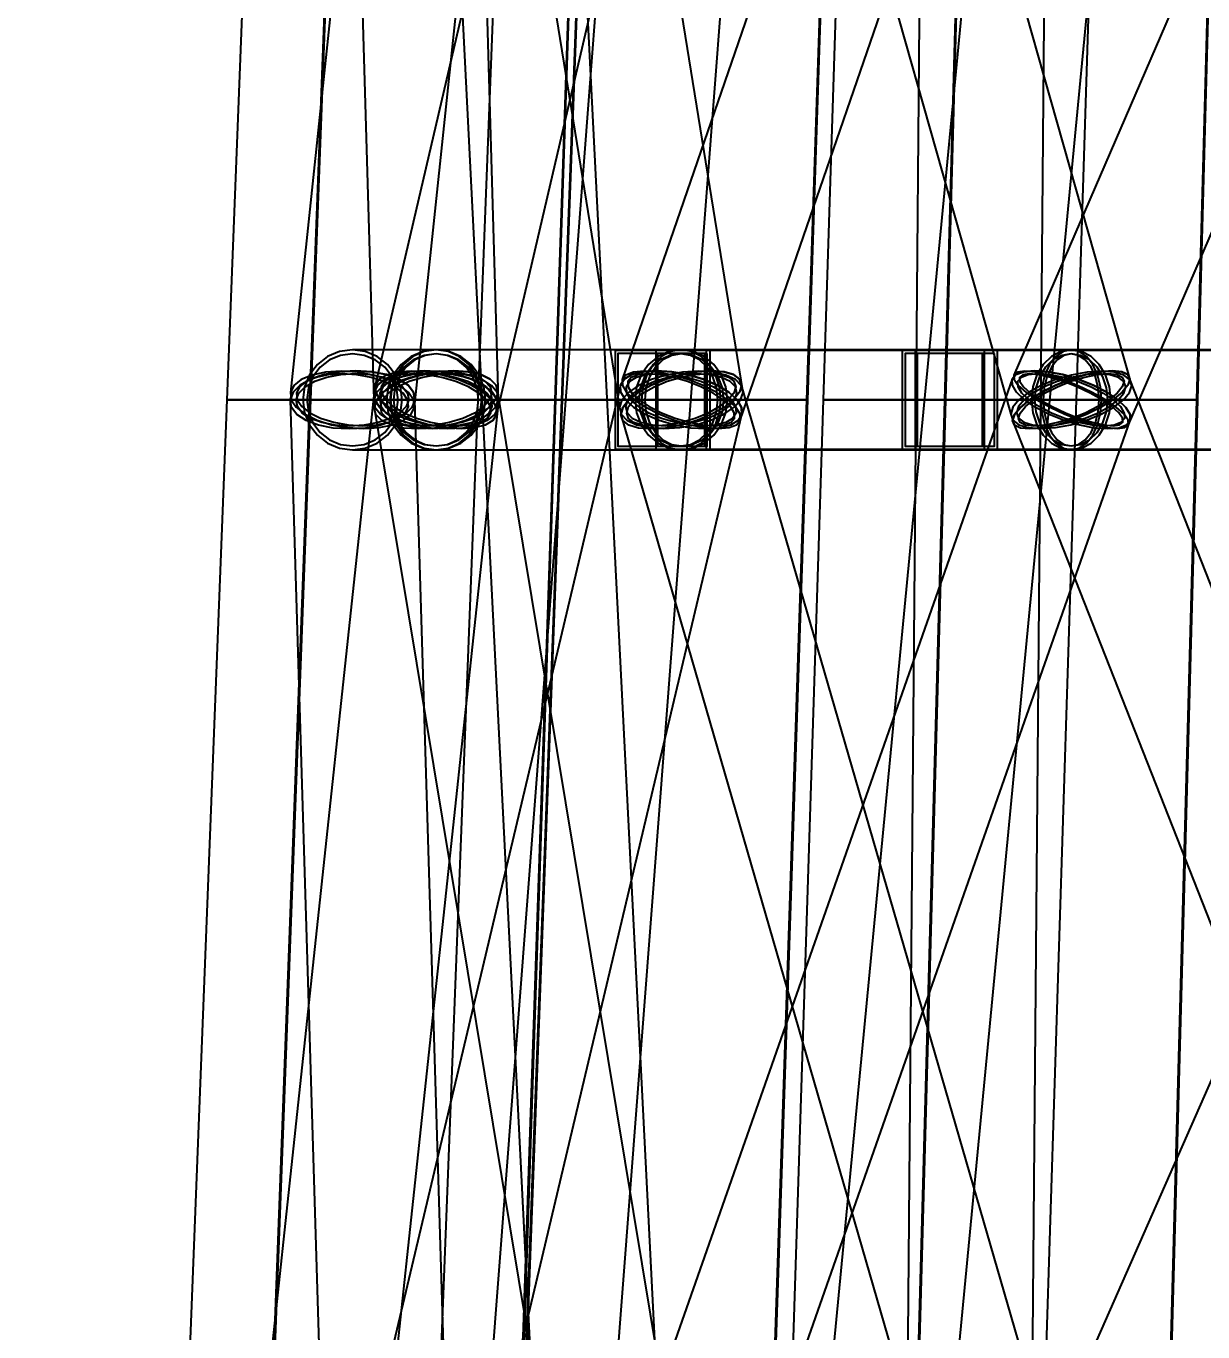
# Model space of a CAD drawing. Header units: millimetres. Extents: x -123812 to 252100, y -3000 to 639000.
# Drawn here: x -11298 to -6516, y 466211 to 471519 of the extents above; entities that cross this region are included whole.
import ezdxf

# ---------------------------------------------------------------- set-up
doc = ezdxf.new("R2010")
doc.units = ezdxf.units.MM
doc.layers.add('D-STR-DIM', color=7, linetype='Continuous', lineweight=13)
doc.layers.add('D-STR-STRC', color=7, linetype='Continuous', lineweight=25)
doc.styles.add('OpenSansCondensed-Light', font='OpenSansCondensed-Light.ttf')
doc.styles.add('TOWER_UNICODE', font='Arial Unicode.ttf')
doc.dimstyles.new('EZDXF', dxfattribs={"dimtxt": 0.25, "dimasz": 0.175, "dimexe": 0.375, "dimexo": 0.125, "dimgap": 0.1, "dimtad": 1, "dimlfac": 100, "dimzin": 12, "dimdsep": 46, "dimtxsty": 'OpenSansCondensed-Light', "dimblk": 'ARCHTICK', "dimcen": 2.5, "dimazin": 3, "dimtfac": 0.5, "dimtmove": 2, "dimatfit": 3})

# ---------------------------------------------------------------- blocks, each defined once
blk = doc.blocks.new('_ARCHTICK')
at = {"color": 0, "linetype": 'BYBLOCK', "const_width": 0.15}
blk.add_lwpolyline([(-0.5, -0.5), (0.5, 0.5)], dxfattribs=at)

msp = doc.modelspace()

# ---------------------------------------------------------------- linework, layer by layer
at = {"layer": 'D-STR-STRC'}
for points in [[(-7154.2, 475082.5), (-8876.4, 470082.5), (-8875.4, 470058.3), (-8858.1, 470030.2), (-8825.6, 470000), (-8780.3, 469969.8), (-8725.1, 469941.7), (-8663.8, 469917.5), (-8600.7, 469899), (-8540, 469887.3), (-8485.9, 469883.3), (-8442, 469887.3), (-8411.3, 469899), (-8396, 469917.5), (-6673.7, 474917.5)], [(-5121.9, 475101), (-7284.5, 470101), (-7283.3, 470082.5), (-7266.3, 470058.3), (-7234.7, 470030.2), (-7190.6, 470000), (-7137, 469969.8), (-7077.6, 469941.7), (-7016.4, 469917.5), (-6957.5, 469899), (-6905.1, 469887.3), (-6862.7, 469883.3), (-6833.1, 469887.3), (-6818.4, 469899), (-4655.8, 474899)], [(-10130.4, 449980.7), (-8214.5, 474980.7), (-8223.2, 474986.9), (-8248.5, 474994), (-8288.7, 475001.5), (-8341.2, 475008.8), (-8402.3, 475015.6), (-8467.8, 475021.3), (-8533.4, 475025.6), (-8594.4, 475028.1), (-8646.9, 475028.7), (-8687.1, 475027.4), (-8712.4, 475024.1), (-8721.1, 475019.3), (-10637, 450019.3)], [(-9696.7, 475030.2), (-10224.3, 470030.2), (-10220.9, 470000), (-10200.5, 469969.8), (-10164.5, 469941.7), (-10115.5, 469917.5), (-10056.7, 469899), (-9992.1, 469887.3), (-9926.2, 469883.3), (-9863.4, 469887.3), (-9808, 469899), (-9763.8, 469917.5), (-9733.9, 469941.7), (-9720.1, 469969.8), (-9192.5, 474969.8)], [(-8715, 475058.3), (-9879.6, 470058.3), (-9877.8, 470030.2), (-9859.2, 470000), (-9825.2, 469969.8), (-9778, 469941.7), (-9720.9, 469917.5), (-9657.8, 469899), (-9592.9, 469887.3), (-9530.8, 469883.3), (-9475.6, 469887.3), (-9431, 469899), (-9400.2, 469917.5), (-9385.2, 469941.7), (-8220.6, 474941.7)], [(-7925.8, 450012.7), (-9190.9, 475012.7), (-9199.6, 475018), (-9224.9, 475022.1), (-9265.2, 475024.7), (-9317.8, 475025.6), (-9379, 475024.7), (-9444.6, 475022.2), (-9510.3, 475018.1), (-9571.4, 475012.8), (-9624, 475006.7), (-9664.3, 475000.1), (-9689.6, 474993.4), (-9698.3, 474987.3), (-8433.2, 449987.3)], [(-9695.9, 474969.8), (-8887.5, 469969.8), (-8880.4, 469941.7), (-8856.7, 469917.5), (-8817.9, 469899), (-8766.8, 469887.3), (-8706.8, 469883.3), (-8641.9, 469887.3), (-8576.7, 469899), (-8515.5, 469917.5), (-8462.5, 469941.7), (-8421.4, 469969.8), (-8394.9, 470000), (-8384.9, 470030.2), (-9193.3, 475030.2)], [(-9056.9, 449975.9), (-6661.1, 474975.9), (-6669.7, 474980.7), (-6695, 474986.9), (-6735.1, 474994), (-6787.5, 475001.4), (-6848.5, 475008.8), (-6913.9, 475015.6), (-6979.4, 475021.3), (-7040.4, 475025.6), (-7092.7, 475028.1), (-7132.9, 475028.7), (-7158.2, 475027.4), (-7166.8, 475024.1), (-9562.6, 450024.1)], [(-8713.6, 474941.7), (-7297.3, 469941.7), (-7289.1, 469917.5), (-7264.7, 469899), (-7225.8, 469887.3), (-7175, 469883.3), (-7115.8, 469887.3), (-7052.2, 469899), (-6988.6, 469917.5), (-6929.2, 469941.7), (-6878.2, 469969.8), (-6838.9, 470000), (-6814.2, 470030.2), (-6805.6, 470058.3), (-8222, 475058.3)], [(-7347.4, 449997.8), (-7132, 474997.8), (-7140.6, 475006.6), (-7166, 475014.9), (-7206.4, 475022.2), (-7259, 475028), (-7320.2, 475031.9), (-7386, 475033.6), (-7451.7, 475033), (-7512.9, 475030.2), (-7565.5, 475025.3), (-7605.9, 475018.7), (-7631.3, 475010.8), (-7639.9, 475002.2), (-7855.4, 450002.2)], [(-10031.4, 475000), (-9886, 470000), (-9880.7, 469969.8), (-9858.4, 469941.7), (-9820.7, 469917.5), (-9770.2, 469899), (-9710.3, 469887.3), (-9645.1, 469883.3), (-9579, 469887.3), (-9516.6, 469899), (-9462.1, 469917.5), (-9419.1, 469941.7), (-9390.8, 469969.8), (-9378.8, 470000), (-9524.2, 475000)], [(-4986.1, 470203.2), (-7051.4, 470203.2), (-7083.4, 470196.3), (-7113.3, 470176), (-7138.9, 470143.7), (-7158.6, 470101.6), (-7170.9, 470052.6), (-7175.1, 470000), (-7170.9, 469947.4), (-7158.6, 469898.4), (-7138.9, 469856.3), (-7113.3, 469824), (-7083.4, 469803.7), (-7051.4, 469796.8), (-4986.1, 469796.8)], [(-4986.1, 470203.2), (-7051.4, 470203.2), (-7083.4, 470196.3), (-7113.3, 470176), (-7138.9, 470143.7), (-7158.6, 470101.6), (-7170.9, 470052.6), (-7175.1, 470000), (-7170.9, 469947.4), (-7158.6, 469898.4), (-7138.9, 469856.3), (-7113.3, 469824), (-7083.4, 469803.7), (-7051.4, 469796.8), (-4986.1, 469796.8)], [(-9914.6, 464969.3), (-9380.4, 469969.3), (-9383.7, 470000), (-9404, 470030.7), (-9439.8, 470059.2), (-9488.8, 470083.8), (-9547.5, 470102.6), (-9612, 470114.4), (-9678, 470118.4), (-9740.8, 470114.4), (-9796.2, 470102.6), (-9840.5, 470083.8), (-9870.6, 470059.2), (-9884.5, 470030.7), (-10418.7, 465030.7)], [(-9566.7, 465000), (-9718.6, 470000), (-9723.9, 470030.7), (-9746.1, 470059.2), (-9783.8, 470083.8), (-9834.2, 470102.6), (-9894.1, 470114.4), (-9959.3, 470118.4), (-10025.3, 470114.4), (-10087.8, 470102.6), (-10142.4, 470083.8), (-10185.3, 470059.2), (-10213.8, 470030.7), (-10225.8, 470000), (-10073.8, 465000)], [(-9573.3, 464940.8), (-8389.2, 469940.8), (-8390.9, 469969.3), (-8409.3, 470000), (-8443.1, 470030.7), (-8490.1, 470059.2), (-8547.1, 470083.8), (-8610.2, 470102.6), (-8675, 470114.4), (-8737.1, 470118.4), (-8792.4, 470114.4), (-8837.1, 470102.6), (-8868, 470083.8), (-8883.2, 470059.2), (-10067.2, 465059.2)], [(-8553.4, 465030.7), (-9381.2, 470030.7), (-9388.3, 470059.2), (-9412, 470083.8), (-9450.7, 470102.6), (-9501.8, 470114.4), (-9561.9, 470118.4), (-9626.7, 470114.4), (-9691.9, 470102.6), (-9753, 470083.8), (-9806, 470059.2), (-9847.1, 470030.7), (-9873.6, 470000), (-9883.6, 469969.3), (-9055.8, 464969.3)], [(-8564.8, 464916.2), (-6811.6, 469916.2), (-6812.4, 469940.8), (-6829.5, 469969.3), (-6861.8, 470000), (-6906.9, 470030.7), (-6961.9, 470059.2), (-7023, 470083.8), (-7086, 470102.6), (-7146.7, 470114.4), (-7200.9, 470118.4), (-7244.9, 470114.4), (-7275.7, 470102.6), (-7291.2, 470083.8), (-9044.4, 465083.8)], [(-6943.4, 465059.2), (-8390.7, 470059.2), (-8398.8, 470083.8), (-8423.2, 470102.6), (-8462.1, 470114.4), (-8512.8, 470118.4), (-8572, 470114.4), (-8635.5, 470102.6), (-8699.1, 470083.8), (-8758.3, 470059.2), (-8809.3, 470030.7), (-8848.5, 470000), (-8873.2, 469969.3), (-8881.7, 469940.8), (-7434.4, 464940.8)], [(-6956.6, 464897.4), (-4753.7, 469897.4), (-4754.7, 469916.2), (-4771.4, 469940.8), (-4802.8, 469969.3), (-4846.6, 470000), (-4900, 470030.7), (-4959.2, 470059.2), (-5020.3, 470083.8), (-5079, 470102.6), (-5131.4, 470114.4), (-5173.9, 470118.4), (-5203.6, 470114.4), (-5218.5, 470102.6), (-7421.3, 465102.6)], [(-4845.2, 465083.8), (-6813.3, 470083.8), (-6821.7, 470102.6), (-6845.6, 470114.4), (-6883.6, 470118.4), (-6933.1, 470114.4), (-6990.6, 470102.6), (-7052.3, 470083.8), (-7113.9, 470059.2), (-7171.2, 470030.7), (-7220.4, 470000), (-7258, 469969.3), (-7281.6, 469940.8), (-7289.5, 469916.2), (-5321.4, 464916.2)]]:
    msp.add_lwpolyline(points, dxfattribs=at)
for points in [[(-10482.8, 470000), (-9461.7, 470000), (-9267.7, 475000), (-10287.8, 475000)], [(-10146.7, 470000), (-9118.2, 470000), (-8931.5, 475000), (-9957.7, 475000)], [(-10143, 470000), (-9121.9, 470000), (-8934.5, 475000), (-9954.7, 475000)], [(-9150.4, 470000), (-8122, 470000), (-7954.7, 475000), (-8980.9, 475000)], [(-9146.7, 470000), (-8125.7, 470000), (-7957.7, 475000), (-8977.9, 475000)], [(-8058.9, 470000), (-7030.4, 470000), (-6872.9, 475000), (-7899, 475000)], [(-7565.7, 470000), (-6537.2, 470000), (-6400.9, 475000), (-7427, 475000)], [(-7562, 470000), (-6540.9, 470000), (-6403.9, 475000), (-7424, 475000)], [(-10173.7, 470000), (-10166.8, 469947.4), (-10146.7, 469898.4), (-10114.7, 469856.3), (-10073, 469824), (-10024.4, 469803.7), (-9972.2, 469796.8), (-9632.4, 469796.8), (-9580.3, 469803.7), (-9531.7, 469824), (-9490, 469856.3), (-9458, 469898.4), (-9437.8, 469947.4), (-9431, 470000), (-9437.8, 470052.6), (-9458, 470101.6), (-9490, 470143.7), (-9531.7, 470176), (-9580.3, 470196.3), (-9632.4, 470203.2), (-9972.2, 470203.2), (-10024.4, 470196.3), (-10073, 470176), (-10114.7, 470143.7), (-10146.7, 470101.6), (-10166.8, 470052.6)], [(-10173.7, 470000), (-10166.8, 469947.4), (-10146.7, 469898.4), (-10114.7, 469856.3), (-10073, 469824), (-10024.4, 469803.7), (-9972.2, 469796.8), (-9920.1, 469803.7), (-9871.5, 469824), (-9829.8, 469856.3), (-9797.8, 469898.4), (-9777.6, 469947.4), (-9770.8, 470000), (-9777.6, 470052.6), (-9797.8, 470101.6), (-9829.8, 470143.7), (-9871.5, 470176), (-9920.1, 470196.3), (-9972.2, 470203.2), (-10024.4, 470196.3), (-10073, 470176), (-10114.7, 470143.7), (-10146.7, 470101.6), (-10166.8, 470052.6)], [(-10173.7, 470000), (-10166.8, 469947.4), (-10146.7, 469898.4), (-10114.7, 469856.3), (-10073, 469824), (-10024.4, 469803.7), (-9972.2, 469796.8), (-9632.4, 469796.8), (-9580.3, 469803.7), (-9531.7, 469824), (-9490, 469856.3), (-9458, 469898.4), (-9437.8, 469947.4), (-9431, 470000), (-9437.8, 470052.6), (-9458, 470101.6), (-9490, 470143.7), (-9531.7, 470176), (-9580.3, 470196.3), (-9632.4, 470203.2), (-9972.2, 470203.2), (-10024.4, 470196.3), (-10073, 470176), (-10114.7, 470143.7), (-10146.7, 470101.6), (-10166.8, 470052.6)], [(-10173.7, 470000), (-10166.8, 469947.4), (-10146.7, 469898.4), (-10114.7, 469856.3), (-10073, 469824), (-10024.4, 469803.7), (-9972.2, 469796.8), (-9920.1, 469803.7), (-9871.5, 469824), (-9829.8, 469856.3), (-9797.8, 469898.4), (-9777.6, 469947.4), (-9770.8, 470000), (-9777.6, 470052.6), (-9797.8, 470101.6), (-9829.8, 470143.7), (-9871.5, 470176), (-9920.1, 470196.3), (-9972.2, 470203.2), (-10024.4, 470196.3), (-10073, 470176), (-10114.7, 470143.7), (-10146.7, 470101.6), (-10166.8, 470052.6)], [(-10157.8, 470000), (-10151.5, 469951.5), (-10133, 469906.4), (-10103.5, 469867.6), (-10065, 469837.9), (-10020.3, 469819.2), (-9972.2, 469812.8), (-9924.2, 469819.2), (-9879.4, 469837.9), (-9841, 469867.6), (-9811.5, 469906.4), (-9792.9, 469951.5), (-9786.6, 470000), (-9792.9, 470048.5), (-9811.5, 470093.6), (-9841, 470132.4), (-9879.4, 470162.1), (-9924.2, 470180.8), (-9972.2, 470187.2), (-10020.3, 470180.8), (-10065, 470162.1), (-10103.5, 470132.4), (-10133, 470093.6), (-10151.5, 470048.5)], [(-10157.8, 470000), (-10151.5, 469951.5), (-10133, 469906.4), (-10103.5, 469867.6), (-10065, 469837.9), (-10020.3, 469819.2), (-9972.2, 469812.8), (-9924.2, 469819.2), (-9879.4, 469837.9), (-9841, 469867.6), (-9811.5, 469906.4), (-9792.9, 469951.5), (-9786.6, 470000), (-9792.9, 470048.5), (-9811.5, 470093.6), (-9841, 470132.4), (-9879.4, 470162.1), (-9924.2, 470180.8), (-9972.2, 470187.2), (-10020.3, 470180.8), (-10065, 470162.1), (-10103.5, 470132.4), (-10133, 470093.6), (-10151.5, 470048.5)], [(-9833.9, 470000), (-9827, 469947.4), (-9806.9, 469898.4), (-9774.9, 469856.3), (-9733.2, 469824), (-9684.6, 469803.7), (-9632.4, 469796.8), (-9580.3, 469803.7), (-9531.7, 469824), (-9490, 469856.3), (-9458, 469898.4), (-9437.8, 469947.4), (-9431, 470000), (-9437.8, 470052.6), (-9458, 470101.6), (-9490, 470143.7), (-9531.7, 470176), (-9580.3, 470196.3), (-9632.4, 470203.2), (-9684.6, 470196.3), (-9733.2, 470176), (-9774.9, 470143.7), (-9806.9, 470101.6), (-9827, 470052.6)], [(-9833.9, 470000), (-9827, 469947.4), (-9806.9, 469898.4), (-9774.9, 469856.3), (-9733.2, 469824), (-9684.6, 469803.7), (-9632.4, 469796.8), (-9580.3, 469803.7), (-9531.7, 469824), (-9490, 469856.3), (-9458, 469898.4), (-9437.8, 469947.4), (-9431, 470000), (-9437.8, 470052.6), (-9458, 470101.6), (-9490, 470143.7), (-9531.7, 470176), (-9580.3, 470196.3), (-9632.4, 470203.2), (-9684.6, 470196.3), (-9733.2, 470176), (-9774.9, 470143.7), (-9806.9, 470101.6), (-9827, 470052.6)], [(-9820.2, 470000), (-9813.8, 469947.4), (-9795, 469898.4), (-9765.2, 469856.3), (-9726.3, 469824), (-9681, 469803.7), (-9632.4, 469796.8), (-8636.2, 469796.8), (-8587.6, 469803.7), (-8542.3, 469824), (-8503.5, 469856.3), (-8473.6, 469898.4), (-8454.9, 469947.4), (-8448.5, 470000), (-8454.9, 470052.6), (-8473.6, 470101.6), (-8503.5, 470143.7), (-8542.3, 470176), (-8587.6, 470196.3), (-8636.2, 470203.2), (-9632.4, 470203.2), (-9681, 470196.3), (-9726.3, 470176), (-9765.2, 470143.7), (-9795, 470101.6), (-9813.8, 470052.6)], [(-9820.2, 470000), (-9813.8, 469947.4), (-9795, 469898.4), (-9765.2, 469856.3), (-9726.3, 469824), (-9681, 469803.7), (-9632.4, 469796.8), (-9583.8, 469803.7), (-9538.6, 469824), (-9499.7, 469856.3), (-9469.8, 469898.4), (-9451.1, 469947.4), (-9444.7, 470000), (-9451.1, 470052.6), (-9469.8, 470101.6), (-9499.7, 470143.7), (-9538.6, 470176), (-9583.8, 470196.3), (-9632.4, 470203.2), (-9681, 470196.3), (-9726.3, 470176), (-9765.2, 470143.7), (-9795, 470101.6), (-9813.8, 470052.6)], [(-9820.2, 470000), (-9813.8, 469947.4), (-9795, 469898.4), (-9765.2, 469856.3), (-9726.3, 469824), (-9681, 469803.7), (-9632.4, 469796.8), (-8636.2, 469796.8), (-8587.6, 469803.7), (-8542.3, 469824), (-8503.5, 469856.3), (-8473.6, 469898.4), (-8454.9, 469947.4), (-8448.5, 470000), (-8454.9, 470052.6), (-8473.6, 470101.6), (-8503.5, 470143.7), (-8542.3, 470176), (-8587.6, 470196.3), (-8636.2, 470203.2), (-9632.4, 470203.2), (-9681, 470196.3), (-9726.3, 470176), (-9765.2, 470143.7), (-9795, 470101.6), (-9813.8, 470052.6)], [(-9820.2, 470000), (-9813.8, 469947.4), (-9795, 469898.4), (-9765.2, 469856.3), (-9726.3, 469824), (-9681, 469803.7), (-9632.4, 469796.8), (-9583.8, 469803.7), (-9538.6, 469824), (-9499.7, 469856.3), (-9469.8, 469898.4), (-9451.1, 469947.4), (-9444.7, 470000), (-9451.1, 470052.6), (-9469.8, 470101.6), (-9499.7, 470143.7), (-9538.6, 470176), (-9583.8, 470196.3), (-9632.4, 470203.2), (-9681, 470196.3), (-9726.3, 470176), (-9765.2, 470143.7), (-9795, 470101.6), (-9813.8, 470052.6)], [(-9818, 470000), (-9811.7, 469951.5), (-9793.2, 469906.4), (-9763.7, 469867.6), (-9725.2, 469837.9), (-9680.5, 469819.2), (-9632.4, 469812.8), (-9584.4, 469819.2), (-9539.6, 469837.9), (-9501.2, 469867.6), (-9471.7, 469906.4), (-9453.2, 469951.5), (-9446.8, 470000), (-9453.2, 470048.5), (-9471.7, 470093.6), (-9501.2, 470132.4), (-9539.6, 470162.1), (-9584.4, 470180.8), (-9632.4, 470187.2), (-9680.5, 470180.8), (-9725.2, 470162.1), (-9763.7, 470132.4), (-9793.2, 470093.6), (-9811.7, 470048.5)], [(-9818, 470000), (-9811.7, 469951.5), (-9793.2, 469906.4), (-9763.7, 469867.6), (-9725.2, 469837.9), (-9680.5, 469819.2), (-9632.4, 469812.8), (-9584.4, 469819.2), (-9539.6, 469837.9), (-9501.2, 469867.6), (-9471.7, 469906.4), (-9453.2, 469951.5), (-9446.8, 470000), (-9453.2, 470048.5), (-9471.7, 470093.6), (-9501.2, 470132.4), (-9539.6, 470162.1), (-9584.4, 470180.8), (-9632.4, 470187.2), (-9680.5, 470180.8), (-9725.2, 470162.1), (-9763.7, 470132.4), (-9793.2, 470093.6), (-9811.7, 470048.5)], [(-9805.4, 470000), (-9799.5, 469951.5), (-9782.2, 469906.4), (-9754.7, 469867.6), (-9718.9, 469837.9), (-9677.2, 469819.2), (-9632.4, 469812.8), (-9587.7, 469819.2), (-9546, 469837.9), (-9510.1, 469867.6), (-9482.6, 469906.4), (-9465.4, 469951.5), (-9459.5, 470000), (-9465.4, 470048.5), (-9482.6, 470093.6), (-9510.1, 470132.4), (-9546, 470162.1), (-9587.7, 470180.8), (-9632.4, 470187.2), (-9677.2, 470180.8), (-9718.9, 470162.1), (-9754.7, 470132.4), (-9782.2, 470093.6), (-9799.5, 470048.5)], [(-9805.4, 470000), (-9799.5, 469951.5), (-9782.2, 469906.4), (-9754.7, 469867.6), (-9718.9, 469837.9), (-9677.2, 469819.2), (-9632.4, 469812.8), (-9587.7, 469819.2), (-9546, 469837.9), (-9510.1, 469867.6), (-9482.6, 469906.4), (-9465.4, 469951.5), (-9459.5, 470000), (-9465.4, 470048.5), (-9482.6, 470093.6), (-9510.1, 470132.4), (-9546, 470162.1), (-9587.7, 470180.8), (-9632.4, 470187.2), (-9677.2, 470180.8), (-9718.9, 470162.1), (-9754.7, 470132.4), (-9782.2, 470093.6), (-9799.5, 470048.5)], [(-8905, 469800), (-7351.5, 469800), (-7351.5, 470200), (-8905, 470200)], [(-8518.6, 470200), (-8905, 470200), (-8905, 469800), (-8518.6, 469800)], [(-8905, 469800), (-7351.5, 469800), (-7351.5, 470200), (-8905, 470200)], [(-8518.6, 470200), (-8905, 470200), (-8905, 469800), (-8518.6, 469800)], [(-8530.2, 470188), (-8893.4, 470188), (-8893.4, 469812), (-8530.2, 469812)], [(-8530.2, 470188), (-8893.4, 470188), (-8893.4, 469812), (-8530.2, 469812)], [(-8823.9, 470000), (-8817.5, 469947.4), (-8798.8, 469898.4), (-8768.9, 469856.3), (-8730.1, 469824), (-8684.8, 469803.7), (-8636.2, 469796.8), (-8587.6, 469803.7), (-8542.3, 469824), (-8503.5, 469856.3), (-8473.6, 469898.4), (-8454.9, 469947.4), (-8448.5, 470000), (-8454.9, 470052.6), (-8473.6, 470101.6), (-8503.5, 470143.7), (-8542.3, 470176), (-8587.6, 470196.3), (-8636.2, 470203.2), (-8684.8, 470196.3), (-8730.1, 470176), (-8768.9, 470143.7), (-8798.8, 470101.6), (-8817.5, 470052.6)], [(-8823.9, 470000), (-8817.5, 469947.4), (-8798.8, 469898.4), (-8768.9, 469856.3), (-8730.1, 469824), (-8684.8, 469803.7), (-8636.2, 469796.8), (-8587.6, 469803.7), (-8542.3, 469824), (-8503.5, 469856.3), (-8473.6, 469898.4), (-8454.9, 469947.4), (-8448.5, 470000), (-8454.9, 470052.6), (-8473.6, 470101.6), (-8503.5, 470143.7), (-8542.3, 470176), (-8587.6, 470196.3), (-8636.2, 470203.2), (-8684.8, 470196.3), (-8730.1, 470176), (-8768.9, 470143.7), (-8798.8, 470101.6), (-8817.5, 470052.6)], [(-8809.1, 470000), (-8803.3, 469951.5), (-8786, 469906.4), (-8758.5, 469867.6), (-8722.7, 469837.9), (-8681, 469819.2), (-8636.2, 469812.8), (-8591.4, 469819.2), (-8549.7, 469837.9), (-8513.9, 469867.6), (-8486.4, 469906.4), (-8469.1, 469951.5), (-8463.2, 470000), (-8469.1, 470048.5), (-8486.4, 470093.6), (-8513.9, 470132.4), (-8549.7, 470162.1), (-8591.4, 470180.8), (-8636.2, 470187.2), (-8681, 470180.8), (-8722.7, 470162.1), (-8758.5, 470132.4), (-8786, 470093.6), (-8803.3, 470048.5)], [(-8809.1, 470000), (-8803.3, 469951.5), (-8786, 469906.4), (-8758.5, 469867.6), (-8722.7, 469837.9), (-8681, 469819.2), (-8636.2, 469812.8), (-8591.4, 469819.2), (-8549.7, 469837.9), (-8513.9, 469867.6), (-8486.4, 469906.4), (-8469.1, 469951.5), (-8463.2, 470000), (-8469.1, 470048.5), (-8486.4, 470093.6), (-8513.9, 470132.4), (-8549.7, 470162.1), (-8591.4, 470180.8), (-8636.2, 470187.2), (-8681, 470180.8), (-8722.7, 470162.1), (-8758.5, 470132.4), (-8786, 470093.6), (-8803.3, 470048.5)], [(-8797.4, 470000), (-8791.9, 469947.4), (-8775.8, 469898.4), (-8750.2, 469856.3), (-8716.8, 469824), (-8677.9, 469803.7), (-8636.2, 469796.8), (-7051.4, 469796.8), (-7009.7, 469803.7), (-6970.8, 469824), (-6937.4, 469856.3), (-6911.8, 469898.4), (-6895.7, 469947.4), (-6890.2, 470000), (-6895.7, 470052.6), (-6911.8, 470101.6), (-6937.4, 470143.7), (-6970.8, 470176), (-7009.7, 470196.3), (-7051.4, 470203.2), (-8636.2, 470203.2), (-8677.9, 470196.3), (-8716.8, 470176), (-8750.2, 470143.7), (-8775.8, 470101.6), (-8791.9, 470052.6)], [(-8797.4, 470000), (-8791.9, 469947.4), (-8775.8, 469898.4), (-8750.2, 469856.3), (-8716.8, 469824), (-8677.9, 469803.7), (-8636.2, 469796.8), (-8594.5, 469803.7), (-8555.6, 469824), (-8522.2, 469856.3), (-8496.6, 469898.4), (-8480.5, 469947.4), (-8475, 470000), (-8480.5, 470052.6), (-8496.6, 470101.6), (-8522.2, 470143.7), (-8555.6, 470176), (-8594.5, 470196.3), (-8636.2, 470203.2), (-8677.9, 470196.3), (-8716.8, 470176), (-8750.2, 470143.7), (-8775.8, 470101.6), (-8791.9, 470052.6)], [(-8797.4, 470000), (-8791.9, 469947.4), (-8775.8, 469898.4), (-8750.2, 469856.3), (-8716.8, 469824), (-8677.9, 469803.7), (-8636.2, 469796.8), (-7051.4, 469796.8), (-7009.7, 469803.7), (-6970.8, 469824), (-6937.4, 469856.3), (-6911.8, 469898.4), (-6895.7, 469947.4), (-6890.2, 470000), (-6895.7, 470052.6), (-6911.8, 470101.6), (-6937.4, 470143.7), (-6970.8, 470176), (-7009.7, 470196.3), (-7051.4, 470203.2), (-8636.2, 470203.2), (-8677.9, 470196.3), (-8716.8, 470176), (-8750.2, 470143.7), (-8775.8, 470101.6), (-8791.9, 470052.6)], [(-8797.4, 470000), (-8791.9, 469947.4), (-8775.8, 469898.4), (-8750.2, 469856.3), (-8716.8, 469824), (-8677.9, 469803.7), (-8636.2, 469796.8), (-8594.5, 469803.7), (-8555.6, 469824), (-8522.2, 469856.3), (-8496.6, 469898.4), (-8480.5, 469947.4), (-8475, 470000), (-8480.5, 470052.6), (-8496.6, 470101.6), (-8522.2, 470143.7), (-8555.6, 470176), (-8594.5, 470196.3), (-8636.2, 470203.2), (-8677.9, 470196.3), (-8716.8, 470176), (-8750.2, 470143.7), (-8775.8, 470101.6), (-8791.9, 470052.6)], [(-8784.7, 470000), (-8779.7, 469951.5), (-8764.8, 469906.4), (-8741.2, 469867.6), (-8710.5, 469837.9), (-8674.6, 469819.2), (-8636.2, 469812.8), (-8597.8, 469819.2), (-8561.9, 469837.9), (-8531.2, 469867.6), (-8507.6, 469906.4), (-8492.7, 469951.5), (-8487.7, 470000), (-8492.7, 470048.5), (-8507.6, 470093.6), (-8531.2, 470132.4), (-8561.9, 470162.1), (-8597.8, 470180.8), (-8636.2, 470187.2), (-8674.6, 470180.8), (-8710.5, 470162.1), (-8741.2, 470132.4), (-8764.8, 470093.6), (-8779.7, 470048.5)], [(-8784.7, 470000), (-8779.7, 469951.5), (-8764.8, 469906.4), (-8741.2, 469867.6), (-8710.5, 469837.9), (-8674.6, 469819.2), (-8636.2, 469812.8), (-8597.8, 469819.2), (-8561.9, 469837.9), (-8531.2, 469867.6), (-8507.6, 469906.4), (-8492.7, 469951.5), (-8487.7, 470000), (-8492.7, 470048.5), (-8507.6, 470093.6), (-8531.2, 470132.4), (-8561.9, 470162.1), (-8597.8, 470180.8), (-8636.2, 470187.2), (-8674.6, 470180.8), (-8710.5, 470162.1), (-8741.2, 470132.4), (-8764.8, 470093.6), (-8779.7, 470048.5)], [(-8738.8, 469800), (-4253.3, 469800), (-4253.3, 470200), (-8738.8, 470200)], [(-8533.6, 470200), (-8738.8, 470200), (-8738.8, 469800), (-8533.6, 469800)], [(-8539.7, 470188), (-8732.7, 470188), (-8732.7, 469812), (-8539.7, 469812)], [(-7351.5, 470200), (-7737.8, 470200), (-7737.8, 469800), (-7351.5, 469800)], [(-7351.5, 470200), (-7737.8, 470200), (-7737.8, 469800), (-7351.5, 469800)], [(-7363.1, 470188), (-7726.3, 470188), (-7726.3, 469812), (-7363.1, 469812)], [(-7363.1, 470188), (-7726.3, 470188), (-7726.3, 469812), (-7363.1, 469812)], [(-7686.1, 469800), (-4214.5, 469800), (-4214.5, 470200), (-7686.1, 470200)], [(-7403.2, 470200), (-7686.1, 470200), (-7686.1, 469800), (-7403.2, 469800)], [(-7686.1, 469800), (-4214.5, 469800), (-4214.5, 470200), (-7686.1, 470200)], [(-7403.2, 470200), (-7686.1, 470200), (-7686.1, 469800), (-7403.2, 469800)], [(-7411.7, 470188), (-7677.6, 470188), (-7677.6, 469812), (-7411.7, 469812)], [(-7411.7, 470188), (-7677.6, 470188), (-7677.6, 469812), (-7411.7, 469812)], [(-7212.6, 470000), (-7207.1, 469947.4), (-7191, 469898.4), (-7165.4, 469856.3), (-7132, 469824), (-7093.2, 469803.7), (-7051.4, 469796.8), (-7009.7, 469803.7), (-6970.8, 469824), (-6937.4, 469856.3), (-6911.8, 469898.4), (-6895.7, 469947.4), (-6890.2, 470000), (-6895.7, 470052.6), (-6911.8, 470101.6), (-6937.4, 470143.7), (-6970.8, 470176), (-7009.7, 470196.3), (-7051.4, 470203.2), (-7093.2, 470196.3), (-7132, 470176), (-7165.4, 470143.7), (-7191, 470101.6), (-7207.1, 470052.6)], [(-7212.6, 470000), (-7207.1, 469947.4), (-7191, 469898.4), (-7165.4, 469856.3), (-7132, 469824), (-7093.2, 469803.7), (-7051.4, 469796.8), (-7009.7, 469803.7), (-6970.8, 469824), (-6937.4, 469856.3), (-6911.8, 469898.4), (-6895.7, 469947.4), (-6890.2, 470000), (-6895.7, 470052.6), (-6911.8, 470101.6), (-6937.4, 470143.7), (-6970.8, 470176), (-7009.7, 470196.3), (-7051.4, 470203.2), (-7093.2, 470196.3), (-7132, 470176), (-7165.4, 470143.7), (-7191, 470101.6), (-7207.1, 470052.6)], [(-7199.9, 470000), (-7194.9, 469951.5), (-7180, 469906.4), (-7156.4, 469867.6), (-7125.7, 469837.9), (-7089.9, 469819.2), (-7051.4, 469812.8), (-7013, 469819.2), (-6977.2, 469837.9), (-6946.4, 469867.6), (-6922.8, 469906.4), (-6908, 469951.5), (-6902.9, 470000), (-6908, 470048.5), (-6922.8, 470093.6), (-6946.4, 470132.4), (-6977.2, 470162.1), (-7013, 470180.8), (-7051.4, 470187.2), (-7089.9, 470180.8), (-7125.7, 470162.1), (-7156.4, 470132.4), (-7180, 470093.6), (-7194.9, 470048.5)], [(-7199.9, 470000), (-7194.9, 469951.5), (-7180, 469906.4), (-7156.4, 469867.6), (-7125.7, 469837.9), (-7089.9, 469819.2), (-7051.4, 469812.8), (-7013, 469819.2), (-6977.2, 469837.9), (-6946.4, 469867.6), (-6922.8, 469906.4), (-6908, 469951.5), (-6902.9, 470000), (-6908, 470048.5), (-6922.8, 470093.6), (-6946.4, 470132.4), (-6977.2, 470162.1), (-7013, 470180.8), (-7051.4, 470187.2), (-7089.9, 470180.8), (-7125.7, 470162.1), (-7156.4, 470132.4), (-7180, 470093.6), (-7194.9, 470048.5)], [(-7175.1, 470000), (-7170.9, 469947.4), (-7158.6, 469898.4), (-7138.9, 469856.3), (-7113.3, 469824), (-7083.4, 469803.7), (-7051.4, 469796.8), (-7019.4, 469803.7), (-6989.6, 469824), (-6964, 469856.3), (-6944.3, 469898.4), (-6931.9, 469947.4), (-6927.7, 470000), (-6931.9, 470052.6), (-6944.3, 470101.6), (-6964, 470143.7), (-6989.6, 470176), (-7019.4, 470196.3), (-7051.4, 470203.2), (-7083.4, 470196.3), (-7113.3, 470176), (-7138.9, 470143.7), (-7158.6, 470101.6), (-7170.9, 470052.6)], [(-7175.1, 470000), (-7170.9, 469947.4), (-7158.6, 469898.4), (-7138.9, 469856.3), (-7113.3, 469824), (-7083.4, 469803.7), (-7051.4, 469796.8), (-7019.4, 469803.7), (-6989.6, 469824), (-6964, 469856.3), (-6944.3, 469898.4), (-6931.9, 469947.4), (-6927.7, 470000), (-6931.9, 470052.6), (-6944.3, 470101.6), (-6964, 470143.7), (-6989.6, 470176), (-7019.4, 470196.3), (-7051.4, 470203.2), (-7083.4, 470196.3), (-7113.3, 470176), (-7138.9, 470143.7), (-7158.6, 470101.6), (-7170.9, 470052.6)], [(-7165.4, 470000), (-7161.5, 469951.5), (-7150.1, 469906.4), (-7132, 469867.6), (-7108.4, 469837.9), (-7080.9, 469819.2), (-7051.4, 469812.8), (-7021.9, 469819.2), (-6994.4, 469837.9), (-6970.8, 469867.6), (-6952.7, 469906.4), (-6941.3, 469951.5), (-6937.5, 470000), (-6941.3, 470048.5), (-6952.7, 470093.6), (-6970.8, 470132.4), (-6994.4, 470162.1), (-7021.9, 470180.8), (-7051.4, 470187.2), (-7080.9, 470180.8), (-7108.4, 470162.1), (-7132, 470132.4), (-7150.1, 470093.6), (-7161.5, 470048.5)], [(-7165.4, 470000), (-7161.5, 469951.5), (-7150.1, 469906.4), (-7132, 469867.6), (-7108.4, 469837.9), (-7080.9, 469819.2), (-7051.4, 469812.8), (-7021.9, 469819.2), (-6994.4, 469837.9), (-6970.8, 469867.6), (-6952.7, 469906.4), (-6941.3, 469951.5), (-6937.5, 470000), (-6941.3, 470048.5), (-6952.7, 470093.6), (-6970.8, 470132.4), (-6994.4, 470162.1), (-7021.9, 470180.8), (-7051.4, 470187.2), (-7080.9, 470180.8), (-7108.4, 470162.1), (-7132, 470132.4), (-7150.1, 470093.6), (-7161.5, 470048.5)], [(-9718.6, 470000), (-9730.6, 469969.3), (-9759.1, 469940.8), (-9802.1, 469916.2), (-9856.7, 469897.4), (-9919.1, 469885.6), (-9985.2, 469881.6), (-10050.4, 469885.6), (-10110.2, 469897.4), (-10160.7, 469916.2), (-10198.3, 469940.8), (-10220.5, 469969.3), (-10225.8, 470000), (-10213.8, 470030.7), (-10185.3, 470059.2), (-10142.4, 470083.8), (-10087.8, 470102.6), (-10025.3, 470114.4), (-9959.3, 470118.4), (-9894.1, 470114.4), (-9834.2, 470102.6), (-9783.8, 470083.8), (-9746.1, 470059.2), (-9723.9, 470030.7)], [(-10220.9, 470000), (-10200.5, 469969.8), (-10164.5, 469941.7), (-10115.5, 469917.5), (-10056.7, 469899), (-9992.1, 469887.3), (-9926.2, 469883.3), (-9863.4, 469887.3), (-9808, 469899), (-9763.8, 469917.5), (-9733.9, 469941.7), (-9720.1, 469969.8), (-9723.6, 470000), (-9744, 470030.2), (-9779.9, 470058.3), (-9829, 470082.5), (-9887.8, 470101), (-9952.3, 470112.7), (-10018.3, 470116.7), (-10081.1, 470112.7), (-10136.4, 470101), (-10180.6, 470082.5), (-10210.6, 470058.3), (-10224.3, 470030.2)], [(-9743.6, 470000), (-9754.4, 469972.4), (-9780.1, 469946.6), (-9818.8, 469924.5), (-9868, 469907.5), (-9924.3, 469896.9), (-9983.9, 469893.2), (-10042.7, 469896.9), (-10096.6, 469907.5), (-10142.1, 469924.5), (-10176.1, 469946.6), (-10196.1, 469972.4), (-10200.8, 470000), (-10190, 470027.6), (-10164.4, 470053.4), (-10125.6, 470075.5), (-10076.4, 470092.5), (-10020.1, 470103.1), (-9960.5, 470106.8), (-9901.8, 470103.1), (-9847.8, 470092.5), (-9802.3, 470075.5), (-9768.4, 470053.4), (-9748.4, 470027.6)], [(-10196.4, 470000), (-10178, 469972.8), (-10145.6, 469947.4), (-10101.4, 469925.6), (-10048.4, 469908.9), (-9990.1, 469898.4), (-9930.7, 469894.8), (-9874.1, 469898.4), (-9824.2, 469908.9), (-9784.3, 469925.6), (-9757.3, 469947.4), (-9744.9, 469972.8), (-9748, 470000), (-9766.4, 470027.2), (-9798.8, 470052.6), (-9843.1, 470074.4), (-9896.1, 470091.1), (-9954.3, 470101.6), (-10013.7, 470105.2), (-10070.3, 470101.6), (-10120.3, 470091.1), (-10160.1, 470074.4), (-10187.1, 470052.6), (-10199.5, 470027.2)], [(-9886, 470000), (-9880.7, 469969.8), (-9858.4, 469941.7), (-9820.7, 469917.5), (-9770.2, 469899), (-9710.3, 469887.3), (-9645.1, 469883.3), (-9579, 469887.3), (-9516.6, 469899), (-9462.1, 469917.5), (-9419.1, 469941.7), (-9390.8, 469969.8), (-9378.8, 470000), (-9384.2, 470030.2), (-9406.5, 470058.3), (-9444.1, 470082.5), (-9494.6, 470101), (-9554.5, 470112.7), (-9619.7, 470116.7), (-9685.8, 470112.7), (-9748.2, 470101), (-9802.8, 470082.5), (-9845.7, 470058.3), (-9874.1, 470030.2)], [(-9383.7, 470000), (-9380.4, 469969.3), (-9394.3, 469940.8), (-9424.3, 469916.2), (-9468.6, 469897.4), (-9524.1, 469885.6), (-9586.9, 469881.6), (-9652.8, 469885.6), (-9717.3, 469897.4), (-9776.1, 469916.2), (-9825.1, 469940.8), (-9860.9, 469969.3), (-9881.2, 470000), (-9884.5, 470030.7), (-9870.6, 470059.2), (-9840.5, 470083.8), (-9796.2, 470102.6), (-9740.8, 470114.4), (-9678, 470118.4), (-9612, 470114.4), (-9547.5, 470102.6), (-9488.8, 470083.8), (-9439.8, 470059.2), (-9404, 470030.7)], [(-9391.3, 470000), (-9417.8, 469969.3), (-9458.9, 469940.8), (-9511.8, 469916.2), (-9573, 469897.4), (-9638.2, 469885.6), (-9703, 469881.6), (-9763, 469885.6), (-9814.1, 469897.4), (-9852.8, 469916.2), (-9876.6, 469940.8), (-9883.6, 469969.3), (-9873.6, 470000), (-9847.1, 470030.7), (-9806, 470059.2), (-9753, 470083.8), (-9691.9, 470102.6), (-9626.7, 470114.4), (-9561.9, 470118.4), (-9501.8, 470114.4), (-9450.7, 470102.6), (-9412, 470083.8), (-9388.3, 470059.2), (-9381.2, 470030.7)], [(-9859.2, 470000), (-9825.2, 469969.8), (-9778, 469941.7), (-9720.9, 469917.5), (-9657.8, 469899), (-9592.9, 469887.3), (-9530.8, 469883.3), (-9475.6, 469887.3), (-9431, 469899), (-9400.2, 469917.5), (-9385.2, 469941.7), (-9387.1, 469969.8), (-9405.7, 470000), (-9439.7, 470030.2), (-9486.9, 470058.3), (-9544, 470082.5), (-9607.1, 470101), (-9671.9, 470112.7), (-9734.1, 470116.7), (-9789.3, 470112.7), (-9833.8, 470101), (-9864.6, 470082.5), (-9879.6, 470058.3), (-9877.8, 470030.2)], [(-9861.1, 470000), (-9856.2, 469972.8), (-9836.2, 469947.4), (-9802.2, 469925.6), (-9756.7, 469908.9), (-9702.7, 469898.4), (-9643.9, 469894.8), (-9584.3, 469898.4), (-9528, 469908.9), (-9478.8, 469925.6), (-9440.1, 469947.4), (-9414.5, 469972.8), (-9403.8, 470000), (-9408.6, 470027.2), (-9428.7, 470052.6), (-9462.7, 470074.4), (-9508.2, 470091.1), (-9562.2, 470101.6), (-9621, 470105.2), (-9680.6, 470101.6), (-9736.8, 470091.1), (-9786, 470074.4), (-9824.7, 470052.6), (-9850.3, 470027.2)], [(-9408.2, 470000), (-9405.2, 469972.4), (-9417.7, 469946.6), (-9444.8, 469924.5), (-9484.7, 469907.5), (-9534.7, 469896.9), (-9591.4, 469893.2), (-9650.8, 469896.9), (-9709, 469907.5), (-9762, 469924.5), (-9806.1, 469946.6), (-9838.4, 469972.4), (-9856.7, 470000), (-9859.7, 470027.6), (-9847.2, 470053.4), (-9820, 470075.5), (-9780.1, 470092.5), (-9730.1, 470103.1), (-9673.5, 470106.8), (-9614, 470103.1), (-9555.9, 470092.5), (-9502.9, 470075.5), (-9458.8, 470053.4), (-9426.4, 470027.6)], [(-9415, 470000), (-9438.9, 469972.4), (-9476, 469946.6), (-9523.7, 469924.5), (-9578.8, 469907.5), (-9637.6, 469896.9), (-9696.1, 469893.2), (-9750.2, 469896.9), (-9796.2, 469907.5), (-9831.2, 469924.5), (-9852.5, 469946.6), (-9858.9, 469972.4), (-9849.8, 470000), (-9826, 470027.6), (-9788.9, 470053.4), (-9741.2, 470075.5), (-9686, 470092.5), (-9627.2, 470103.1), (-9568.8, 470106.8), (-9514.7, 470103.1), (-9468.6, 470092.5), (-9433.7, 470075.5), (-9412.3, 470053.4), (-9406, 470027.6)], [(-9836.9, 470000), (-9806.2, 469972.8), (-9763.7, 469947.4), (-9712.2, 469925.6), (-9655.3, 469908.9), (-9596.8, 469898.4), (-9540.8, 469894.8), (-9491, 469898.4), (-9450.8, 469908.9), (-9423.1, 469925.6), (-9409.6, 469947.4), (-9411.2, 469972.8), (-9428, 470000), (-9458.7, 470027.2), (-9501.2, 470052.6), (-9552.7, 470074.4), (-9609.6, 470091.1), (-9668, 470101.6), (-9724.1, 470105.2), (-9773.9, 470101.6), (-9814, 470091.1), (-9841.8, 470074.4), (-9855.3, 470052.6), (-9853.6, 470027.2)], [(-8877.5, 470000), (-8887.5, 469969.8), (-8880.4, 469941.7), (-8856.7, 469917.5), (-8817.9, 469899), (-8766.8, 469887.3), (-8706.8, 469883.3), (-8641.9, 469887.3), (-8576.7, 469899), (-8515.5, 469917.5), (-8462.5, 469941.7), (-8421.4, 469969.8), (-8394.9, 470000), (-8384.9, 470030.2), (-8392, 470058.3), (-8415.7, 470082.5), (-8454.5, 470101), (-8505.6, 470112.7), (-8565.6, 470116.7), (-8630.5, 470112.7), (-8695.7, 470101), (-8756.9, 470082.5), (-8809.9, 470058.3), (-8851, 470030.2)], [(-8409.3, 470000), (-8390.9, 469969.3), (-8389.2, 469940.8), (-8404.4, 469916.2), (-8435.3, 469897.4), (-8480, 469885.6), (-8535.3, 469881.6), (-8597.4, 469885.6), (-8662.2, 469897.4), (-8725.3, 469916.2), (-8782.3, 469940.8), (-8829.3, 469969.3), (-8863.1, 470000), (-8881.5, 470030.7), (-8883.2, 470059.2), (-8868, 470083.8), (-8837.1, 470102.6), (-8792.4, 470114.4), (-8737.1, 470118.4), (-8675, 470114.4), (-8610.2, 470102.6), (-8547.1, 470083.8), (-8490.1, 470059.2), (-8443.1, 470030.7)], [(-8423.9, 470000), (-8463.1, 469969.3), (-8514, 469940.8), (-8573.3, 469916.2), (-8636.9, 469897.4), (-8700.4, 469885.6), (-8759.6, 469881.6), (-8810.3, 469885.6), (-8849.2, 469897.4), (-8873.5, 469916.2), (-8881.7, 469940.8), (-8873.2, 469969.3), (-8848.5, 470000), (-8809.3, 470030.7), (-8758.3, 470059.2), (-8699.1, 470083.8), (-8635.5, 470102.6), (-8572, 470114.4), (-8512.8, 470118.4), (-8462.1, 470114.4), (-8423.2, 470102.6), (-8398.8, 470083.8), (-8390.7, 470059.2), (-8399.2, 470030.7)], [(-8825.6, 470000), (-8780.3, 469969.8), (-8725.1, 469941.7), (-8663.8, 469917.5), (-8600.7, 469899), (-8540, 469887.3), (-8485.9, 469883.3), (-8442, 469887.3), (-8411.3, 469899), (-8396, 469917.5), (-8397, 469941.7), (-8414.3, 469969.8), (-8446.8, 470000), (-8492.1, 470030.2), (-8547.3, 470058.3), (-8608.6, 470082.5), (-8671.7, 470101), (-8732.4, 470112.7), (-8786.5, 470116.7), (-8830.4, 470112.7), (-8861.1, 470101), (-8876.4, 470082.5), (-8875.4, 470058.3), (-8858.1, 470030.2)], [(-8853.7, 470000), (-8862.8, 469972.8), (-8856.4, 469947.4), (-8835, 469925.6), (-8800, 469908.9), (-8753.9, 469898.4), (-8699.8, 469894.8), (-8641.3, 469898.4), (-8582.5, 469908.9), (-8527.4, 469925.6), (-8479.6, 469947.4), (-8442.6, 469972.8), (-8418.7, 470000), (-8409.6, 470027.2), (-8416, 470052.6), (-8437.4, 470074.4), (-8472.3, 470091.1), (-8518.5, 470101.6), (-8572.6, 470105.2), (-8631, 470101.6), (-8689.9, 470091.1), (-8745, 470074.4), (-8792.8, 470052.6), (-8829.8, 470027.2)], [(-8431.6, 470000), (-8415, 469972.4), (-8413.5, 469946.6), (-8427.2, 469924.5), (-8455.1, 469907.5), (-8495.3, 469896.9), (-8545.2, 469893.2), (-8601.2, 469896.9), (-8659.7, 469907.5), (-8716.5, 469924.5), (-8767.9, 469946.6), (-8810.3, 469972.4), (-8840.8, 470000), (-8857.4, 470027.6), (-8858.9, 470053.4), (-8845.2, 470075.5), (-8817.3, 470092.5), (-8777.1, 470103.1), (-8727.2, 470106.8), (-8671.1, 470103.1), (-8612.7, 470092.5), (-8555.9, 470075.5), (-8504.5, 470053.4), (-8462.1, 470027.6)], [(-8444.8, 470000), (-8480.1, 469972.4), (-8526.1, 469946.6), (-8579.5, 469924.5), (-8636.8, 469907.5), (-8694.1, 469896.9), (-8747.4, 469893.2), (-8793.2, 469896.9), (-8828.2, 469907.5), (-8850.2, 469924.5), (-8857.6, 469946.6), (-8849.9, 469972.4), (-8827.6, 470000), (-8792.3, 470027.6), (-8746.3, 470053.4), (-8692.9, 470075.5), (-8635.6, 470092.5), (-8578.3, 470103.1), (-8525, 470106.8), (-8479.2, 470103.1), (-8444.2, 470092.5), (-8422.2, 470075.5), (-8414.8, 470053.4), (-8422.5, 470027.6)], [(-8807, 470000), (-8766.1, 469972.8), (-8716.3, 469947.4), (-8661.1, 469925.6), (-8604.2, 469908.9), (-8549.5, 469898.4), (-8500.7, 469894.8), (-8461.1, 469898.4), (-8433.4, 469908.9), (-8419.6, 469925.6), (-8420.5, 469947.4), (-8436.2, 469972.8), (-8465.4, 470000), (-8506.3, 470027.2), (-8556.1, 470052.6), (-8611.3, 470074.4), (-8668.2, 470091.1), (-8722.9, 470101.6), (-8771.7, 470105.2), (-8811.3, 470101.6), (-8839, 470091.1), (-8852.8, 470074.4), (-8851.9, 470052.6), (-8836.2, 470027.2)], [(-7263.9, 470000), (-7288.7, 469969.8), (-7297.3, 469941.7), (-7289.1, 469917.5), (-7264.7, 469899), (-7225.8, 469887.3), (-7175, 469883.3), (-7115.8, 469887.3), (-7052.2, 469899), (-6988.6, 469917.5), (-6929.2, 469941.7), (-6878.2, 469969.8), (-6838.9, 470000), (-6814.2, 470030.2), (-6805.6, 470058.3), (-6813.8, 470082.5), (-6838.1, 470101), (-6877, 470112.7), (-6927.8, 470116.7), (-6987, 470112.7), (-7050.6, 470101), (-7114.3, 470082.5), (-7173.6, 470058.3), (-7224.7, 470030.2)], [(-6861.8, 470000), (-6829.5, 469969.3), (-6812.4, 469940.8), (-6811.6, 469916.2), (-6827.2, 469897.4), (-6858, 469885.6), (-6902, 469881.6), (-6956.2, 469885.6), (-7016.8, 469897.4), (-7079.9, 469916.2), (-7141, 469940.8), (-7195.9, 469969.3), (-7241.1, 470000), (-7273.3, 470030.7), (-7290.4, 470059.2), (-7291.2, 470083.8), (-7275.7, 470102.6), (-7244.9, 470114.4), (-7200.9, 470118.4), (-7146.7, 470114.4), (-7086, 470102.6), (-7023, 470083.8), (-6961.9, 470059.2), (-6906.9, 470030.7)], [(-6882.5, 470000), (-6931.7, 469969.3), (-6989, 469940.8), (-7050.6, 469916.2), (-7112.3, 469897.4), (-7169.8, 469885.6), (-7219.2, 469881.6), (-7257.2, 469885.6), (-7281.2, 469897.4), (-7289.5, 469916.2), (-7281.6, 469940.8), (-7258, 469969.3), (-7220.4, 470000), (-7171.2, 470030.7), (-7113.9, 470059.2), (-7052.3, 470083.8), (-6990.6, 470102.6), (-6933.1, 470114.4), (-6883.6, 470118.4), (-6845.6, 470114.4), (-6821.7, 470102.6), (-6813.3, 470083.8), (-6821.2, 470059.2), (-6844.8, 470030.7)], [(-7190.6, 470000), (-7137, 469969.8), (-7077.6, 469941.7), (-7016.4, 469917.5), (-6957.5, 469899), (-6905.1, 469887.3), (-6862.7, 469883.3), (-6833.1, 469887.3), (-6818.4, 469899), (-6819.6, 469917.5), (-6836.5, 469941.7), (-6868.1, 469969.8), (-6912.3, 470000), (-6965.9, 470030.2), (-7025.3, 470058.3), (-7086.5, 470082.5), (-7145.3, 470101), (-7197.7, 470112.7), (-7240.2, 470116.7), (-7269.8, 470112.7), (-7284.5, 470101), (-7283.3, 470082.5), (-7266.3, 470058.3), (-7234.7, 470030.2)], [(-7243, 470000), (-7265.3, 469972.8), (-7273.1, 469947.4), (-7265.7, 469925.6), (-7243.7, 469908.9), (-7208.7, 469898.4), (-7162.9, 469894.8), (-7109.5, 469898.4), (-7052.2, 469908.9), (-6994.8, 469925.6), (-6941.3, 469947.4), (-6895.2, 469972.8), (-6859.9, 470000), (-6837.5, 470027.2), (-6829.8, 470052.6), (-6837.2, 470074.4), (-6859.1, 470091.1), (-6894.2, 470101.6), (-6940, 470105.2), (-6993.4, 470101.6), (-7050.7, 470091.1), (-7108.1, 470074.4), (-7161.6, 470052.6), (-7207.6, 470027.2)], [(-6880.4, 470000), (-6851.4, 469972.4), (-6836, 469946.6), (-6835.2, 469924.5), (-6849.2, 469907.5), (-6877, 469896.9), (-6916.7, 469893.2), (-6965.5, 469896.9), (-7020.2, 469907.5), (-7077.1, 469924.5), (-7132.1, 469946.6), (-7181.7, 469972.4), (-7222.4, 470000), (-7251.5, 470027.6), (-7266.9, 470053.4), (-7267.6, 470075.5), (-7253.6, 470092.5), (-7225.8, 470103.1), (-7186.2, 470106.8), (-7137.3, 470103.1), (-7082.6, 470092.5), (-7025.8, 470075.5), (-6970.7, 470053.4), (-6921.1, 470027.6)], [(-6899.1, 470000), (-6943.4, 469972.4), (-6995.1, 469946.6), (-7050.7, 469924.5), (-7106.3, 469907.5), (-7158.1, 469896.9), (-7202.7, 469893.2), (-7237, 469896.9), (-7258.6, 469907.5), (-7266.1, 469924.5), (-7259, 469946.6), (-7237.7, 469972.4), (-7203.7, 470000), (-7159.4, 470027.6), (-7107.7, 470053.4), (-7052.2, 470075.5), (-6996.6, 470092.5), (-6944.7, 470103.1), (-6900.2, 470106.8), (-6865.9, 470103.1), (-6844.3, 470092.5), (-6836.8, 470075.5), (-6843.9, 470053.4), (-6865.1, 470027.6)], [(-7176.9, 470000), (-7128.6, 469972.8), (-7075, 469947.4), (-7019.8, 469925.6), (-6966.8, 469908.9), (-6919.5, 469898.4), (-6881.3, 469894.8), (-6854.6, 469898.4), (-6841.3, 469908.9), (-6842.4, 469925.6), (-6857.7, 469947.4), (-6886.2, 469972.8), (-6926, 470000), (-6974.3, 470027.2), (-7027.9, 470052.6), (-7083, 470074.4), (-7136.1, 470091.1), (-7183.3, 470101.6), (-7221.6, 470105.2), (-7248.3, 470101.6), (-7261.5, 470091.1), (-7260.5, 470074.4), (-7245.2, 470052.6), (-7216.7, 470027.2)], [(-10677.7, 465000), (-9655.7, 465000), (-9461.7, 470000), (-10482.8, 470000)], [(-9461.7, 470000), (-9479.1, 470000), (-9530.1, 470000), (-9611.2, 470000), (-9717, 470000), (-9840.1, 470000), (-9972.2, 470000), (-10104.4, 470000), (-10227.5, 470000), (-10333.2, 470000), (-10414.4, 470000), (-10465.4, 470000), (-10482.8, 470000), (-10465.4, 470000), (-10414.4, 470000), (-10333.2, 470000), (-10227.5, 470000), (-10104.4, 470000), (-9972.2, 470000), (-9840.1, 470000), (-9717, 470000), (-9611.2, 470000), (-9530.1, 470000), (-9479.1, 470000)], [(-10335.6, 465000), (-9304.9, 465000), (-9118.2, 470000), (-10146.7, 470000)], [(-10331.3, 465000), (-9309.2, 465000), (-9121.9, 470000), (-10143, 470000)], [(-9118.2, 470000), (-9135.7, 470000), (-9187.1, 470000), (-9268.8, 470000), (-9375.3, 470000), (-9499.3, 470000), (-9632.4, 470000), (-9765.5, 470000), (-9889.5, 470000), (-9996, 470000), (-10077.8, 470000), (-10129.1, 470000), (-10146.7, 470000), (-10129.1, 470000), (-10077.8, 470000), (-9996, 470000), (-9889.5, 470000), (-9765.5, 470000), (-9632.4, 470000), (-9499.3, 470000), (-9375.3, 470000), (-9268.8, 470000), (-9187.1, 470000), (-9135.7, 470000)], [(-9121.9, 470000), (-9139.3, 470000), (-9190.3, 470000), (-9271.4, 470000), (-9377.2, 470000), (-9500.3, 470000), (-9632.4, 470000), (-9764.6, 470000), (-9887.7, 470000), (-9993.4, 470000), (-10074.6, 470000), (-10125.6, 470000), (-10143, 470000), (-10125.6, 470000), (-10074.6, 470000), (-9993.4, 470000), (-9887.7, 470000), (-9764.6, 470000), (-9632.4, 470000), (-9500.3, 470000), (-9377.2, 470000), (-9271.4, 470000), (-9190.3, 470000), (-9139.3, 470000)], [(-9320, 465000), (-8289.2, 465000), (-8122, 470000), (-9150.4, 470000)], [(-9315.6, 465000), (-8293.6, 465000), (-8125.7, 470000), (-9146.7, 470000)], [(-8122, 470000), (-8139.5, 470000), (-8190.9, 470000), (-8272.6, 470000), (-8379.1, 470000), (-8503.1, 470000), (-8636.2, 470000), (-8769.3, 470000), (-8893.3, 470000), (-8999.8, 470000), (-9081.5, 470000), (-9132.9, 470000), (-9150.4, 470000), (-9132.9, 470000), (-9081.5, 470000), (-8999.8, 470000), (-8893.3, 470000), (-8769.3, 470000), (-8636.2, 470000), (-8503.1, 470000), (-8379.1, 470000), (-8272.6, 470000), (-8190.9, 470000), (-8139.5, 470000)], [(-8125.7, 470000), (-8143.1, 470000), (-8194.1, 470000), (-8275.2, 470000), (-8380.9, 470000), (-8504.1, 470000), (-8636.2, 470000), (-8768.3, 470000), (-8891.5, 470000), (-8997.2, 470000), (-9078.3, 470000), (-9129.3, 470000), (-9146.7, 470000), (-9129.3, 470000), (-9078.3, 470000), (-8997.2, 470000), (-8891.5, 470000), (-8768.3, 470000), (-8636.2, 470000), (-8504.1, 470000), (-8380.9, 470000), (-8275.2, 470000), (-8194.1, 470000), (-8143.1, 470000)], [(-8218.7, 465000), (-7188, 465000), (-7030.4, 470000), (-8058.9, 470000)], [(-7030.4, 470000), (-7047.9, 470000), (-7099.3, 470000), (-7181, 470000), (-7287.5, 470000), (-7411.6, 470000), (-7544.7, 470000), (-7677.7, 470000), (-7801.8, 470000), (-7908.3, 470000), (-7990, 470000), (-8041.4, 470000), (-8058.9, 470000), (-8041.4, 470000), (-7990, 470000), (-7908.3, 470000), (-7801.8, 470000), (-7677.7, 470000), (-7544.7, 470000), (-7411.6, 470000), (-7287.5, 470000), (-7181, 470000), (-7099.3, 470000), (-7047.9, 470000)], [(-7704.3, 465000), (-6673.5, 465000), (-6537.2, 470000), (-7565.7, 470000)], [(-7699.9, 465000), (-6677.9, 465000), (-6540.9, 470000), (-7562, 470000)], [(-6537.2, 470000), (-6554.7, 470000), (-6606.1, 470000), (-6687.8, 470000), (-6794.3, 470000), (-6918.3, 470000), (-7051.4, 470000), (-7184.5, 470000), (-7308.5, 470000), (-7415, 470000), (-7496.8, 470000), (-7548.1, 470000), (-7565.7, 470000), (-7548.1, 470000), (-7496.8, 470000), (-7415, 470000), (-7308.5, 470000), (-7184.5, 470000), (-7051.4, 470000), (-6918.3, 470000), (-6794.3, 470000), (-6687.8, 470000), (-6606.1, 470000), (-6554.7, 470000)], [(-6540.9, 470000), (-6558.3, 470000), (-6609.3, 470000), (-6690.4, 470000), (-6796.2, 470000), (-6919.3, 470000), (-7051.4, 470000), (-7183.6, 470000), (-7306.7, 470000), (-7412.4, 470000), (-7493.6, 470000), (-7544.6, 470000), (-7562, 470000), (-7544.6, 470000), (-7493.6, 470000), (-7412.4, 470000), (-7306.7, 470000), (-7183.6, 470000), (-7051.4, 470000), (-6919.3, 470000), (-6796.2, 470000), (-6690.4, 470000), (-6609.3, 470000), (-6558.3, 470000)]]:
    msp.add_lwpolyline(points, close=True, dxfattribs=at)

# ---------------------------------------------------------------- dimensions: what is measured, and where the dimension line sits
at = {"layer": 'D-STR-DIM'}
msp.add_linear_dim(base=(-112000, 0), p1=(0, 0), p2=(0, 634000), angle=90, dimstyle='EZDXF', override={"dimtxt": 8400, "dimasz": 3750, "dimexe": 2100, "dimexo": 1800, "dimgap": 2100, "dimtad": 1, "dimdec": 0, "dimlfac": 1, "dimlunit": 2, "dimtxsty": 'TOWER_UNICODE', "dimclrd": 7, "dimclre": 7, "dimclrt": 7}, dxfattribs=at).render()

doc.saveas('drawing.dxf')
